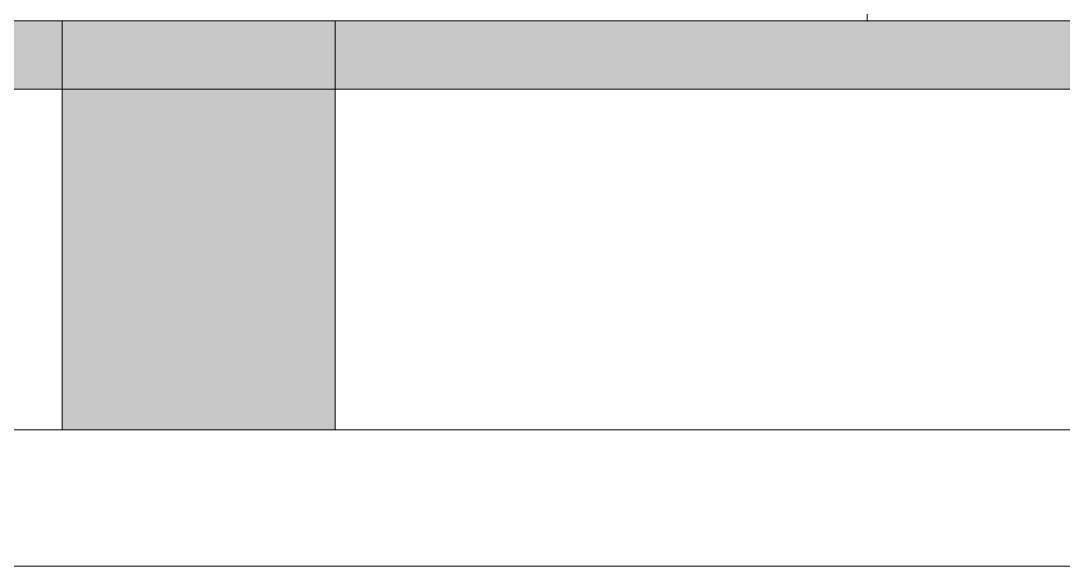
# Model space of a CAD drawing. Header units: millimetres. Extents: x -213 to 151, y -74 to 135.
# Drawn here: x 78.306 to 79.833, y -62.147 to -61.347 of the extents above; entities that cross this region are included whole.
import ezdxf

# ---------------------------------------------------------------- set-up
doc = ezdxf.new("R2010")
doc.units = ezdxf.units.MM
doc.header["$LTSCALE"] = 15

msp = doc.modelspace()

# ---------------------------------------------------------------- hatches: boundary and pattern name
at = {"linetype": 'Continuous', "lineweight": 13}
h = msp.add_hatch(color=256, dxfattribs=at)
h.dxf.hatch_style = 1
h.paths.add_polyline_path([(69.2663, -61.3473), (69.2663, -61.4473), (100.8663, -61.4473), (100.8663, -61.5473), (100.8663, -61.3473)])
h = msp.add_hatch(color=256, dxfattribs=at)
h.dxf.hatch_style = 1
h.paths.add_polyline_path([(78.3663, -61.9473), (78.7663, -61.9473), (78.7663, -61.3473), (78.3663, -61.3473)])
h = msp.add_hatch(color=256, dxfattribs=at)
h.dxf.hatch_style = 1
h.paths.add_polyline_path([(78.3663, -61.9473), (78.7663, -61.9473), (78.7663, -61.3473), (78.3663, -61.3473)])

# ---------------------------------------------------------------- linework, layer by layer
for points in [[(79.5463, -61.3473), (79.5463, -58.6473)], [(69.2663, -61.3473), (100.8663, -61.3473)], [(69.2663, -61.3473), (100.8663, -61.3473)], [(100.8663, -61.4473), (69.2663, -61.4473)], [(100.8663, -61.4473), (69.2663, -61.4473)], [(75.8663, -61.9473), (81.2663, -61.9473)], [(75.8663, -61.9473), (81.2663, -61.9473)], [(75.8663, -62.1473), (81.2663, -62.1473)], [(75.8663, -62.1473), (81.2663, -62.1473)]]:
    msp.add_lwpolyline(points, dxfattribs=at)
msp.add_lwpolyline([(78.3663, -61.9473), (78.7663, -61.9473), (78.7663, -61.3473), (78.3663, -61.3473)], close=True, dxfattribs=at)
msp.add_lwpolyline([(78.3663, -61.9473), (78.7663, -61.9473), (78.7663, -61.3473), (78.3663, -61.3473)], close=True, dxfattribs=at)

doc.saveas('drawing.dxf')
